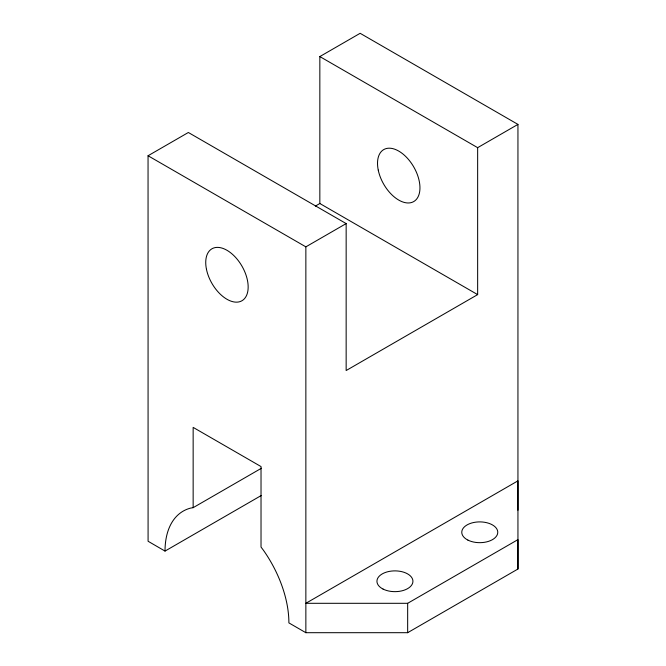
<?xml version="1.0" encoding="UTF-8"?>
<svg xmlns="http://www.w3.org/2000/svg" width="666" height="666" viewBox="0 0 666 666"><rect width="100%" height="100%" fill="white"/><g stroke="black" fill="none" stroke-linecap="round" stroke-linejoin="round"><path stroke-width="1" d="M315.334 206.11L319.838 203.513L319.838 56.568L360.14 33.3L517.948 124.4L477.647 147.669L477.647 294.613L346.154 370.537L346.162 223.585L188.353 132.492L148.052 155.752L148.085 541.258L165.018 551.082A87.587 50.574 60 0 1 190.651 508.091L193.148 507.667L193.148 427.389L261.022 466.566L261.022 547.052L263.461 550.299A87.587 50.574 60 0 1 288.886 622.893L305.861 632.7L407.659 632.692L517.948 569.014L517.948 539.627L407.667 603.304L305.861 603.304L517.94 480.852L517.948 569.014M305.861 632.7L305.861 246.853L346.162 223.585M407.659 632.692L407.667 603.304M517.94 510.239L517.948 124.4M193.148 507.667L261.413 468.256M165.018 551.082L261.172 495.562M319.838 56.568L477.647 147.669M319.838 203.513L477.647 294.613M148.052 155.752L305.861 246.853M378.246 170.096A29.995 17.316 60 0 0 413.736 201.565A29.995 17.316 60 0 0 404.229 155.095A29.995 17.316 60 0 0 378.246 170.096M206.46 269.289A29.995 17.316 60 0 0 241.949 300.749A29.995 17.316 60 0 0 232.442 254.287A29.995 17.316 60 0 0 206.46 269.289M467.898 540.093A17.999 10.39 0 0 0 497.419 534.307A17.999 10.39 0 0 0 473.984 522.444A17.999 10.39 0 0 0 467.898 540.093M383.067 589.077A17.999 10.39 0 0 0 412.587 583.291A17.999 10.39 0 0 0 389.152 571.428A17.999 10.39 0 0 0 383.067 589.077"/></g></svg>
